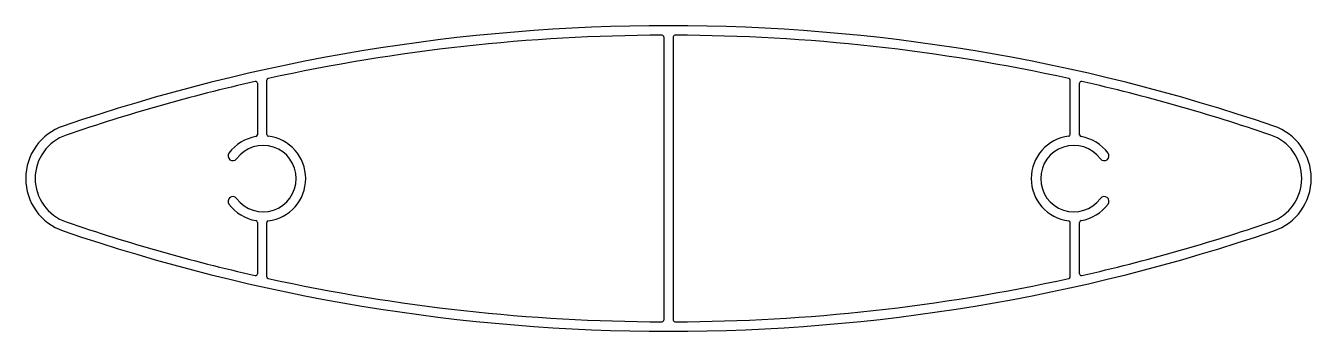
# Model space of a CAD drawing. Extents: x 799 to 989, y 513 to 558.
import ezdxf

# ---------------------------------------------------------------- set-up
doc = ezdxf.new("R2010")
doc.units = 0
doc.layers.get('0').update_dxf_attribs({"linetype": 'CONTINUOUS'})

msp = doc.modelspace()

# ---------------------------------------------------------------- linework, layer by layer
for p, q in [((893.4, 556.64), (893.4, 514.81)), ((894.8, 556.64), (894.8, 514.81)), ((833.34, 549.82), (833.34, 542.17)), ((834.74, 542.21), (834.74, 550.24)), ((953.45, 542.21), (953.45, 550.24)), ((954.85, 542.17), (954.85, 549.82)), ((829.36, 532.96), (829.36, 532.96)), ((833.34, 529.25), (833.34, 521.63)), ((834.74, 521.21), (834.74, 529.21)), ((953.45, 521.21), (953.45, 529.21)), ((954.85, 521.63), (954.85, 529.25))]:
    msp.add_line(p, q)
for centre, radius, start, end in [((893.94, 282.04), 276.25, 89.9665, 108.8574), ((893.94, 282.04), 274.85, 90.1645, 102.3952), ((893.15, 556.64), 0.25, 360, 90.1645), ((894.26, 282.04), 276.25, 71.1426, 90.0335), ((895.05, 556.64), 0.25, 89.8355, 180), ((894.26, 282.04), 274.85, 77.6048, 89.8355), ((893.94, 282.04), 274.85, 102.8014, 108.8574), ((833.09, 549.82), 0.25, 0, 102.8014), ((834.99, 550.24), 0.25, 102.3952, 180), ((953.2, 550.24), 0.25, 0, 77.6048), ((955.1, 549.82), 0.25, 77.1986, 180), ((894.26, 282.04), 274.85, 71.1426, 77.1986), ((807.29, 535.73), 8.18, 108.8574, 251.1426), ((980.9, 535.73), 8.18, 288.8574, 71.1426), ((807.29, 535.73), 6.78, 108.8574, 251.1426), ((834.19, 535.71), 6.3, 99.6785, 143.1943), ((833.09, 542.17), 0.25, 279.6785, 0), ((834.99, 542.21), 0.25, 180, 262.9949), ((834.19, 535.71), 6.3, 277.0051, 82.9949), ((954, 535.71), 6.3, 97.0051, 262.9949), ((953.2, 542.21), 0.25, 277.0051, 0), ((955.1, 542.17), 0.25, 180, 260.3215), ((954, 535.71), 6.3, 36.8057, 80.3215), ((980.9, 535.73), 6.78, 288.8574, 71.1426), ((834.19, 535.71), 4.9, 216.8057, 143.1943), ((954, 535.71), 4.9, 36.8057, 323.1943), ((829.71, 539.06), 0.7, 143.1943, 323.1943), ((958.49, 539.06), 0.7, 216.8057, 36.8057), ((829.71, 532.35), 0.7, 36.8057, 216.8057), ((834.19, 535.71), 6.3, 216.8057, 260.3215), ((954, 535.71), 6.3, 279.6785, 323.1943), ((958.49, 532.35), 0.7, 323.1943, 143.1943), ((893.94, 789.41), 274.85, 251.1426, 257.1986), ((833.09, 529.25), 0.25, 0, 80.3215), ((834.99, 529.21), 0.25, 97.0051, 180), ((953.2, 529.21), 0.25, 0, 82.9949), ((955.1, 529.25), 0.25, 99.6785, 180), ((894.26, 789.41), 274.85, 282.8014, 288.8574), ((893.94, 789.41), 276.25, 251.1426, 270.0335), ((894.26, 789.41), 276.25, 269.9665, 288.8574), ((833.09, 521.63), 0.25, 257.1986, 0), ((834.99, 521.21), 0.25, 180, 257.6048), ((893.94, 789.41), 274.85, 257.6048, 269.8355), ((894.26, 789.41), 274.85, 270.1645, 282.3952), ((953.2, 521.21), 0.25, 282.3952, 0), ((955.1, 521.63), 0.25, 180, 282.8014), ((893.15, 514.81), 0.25, 269.8355, 0), ((895.05, 514.81), 0.25, 180, 270.1645)]:
    msp.add_arc(centre, radius, start, end)

doc.saveas('drawing.dxf')
